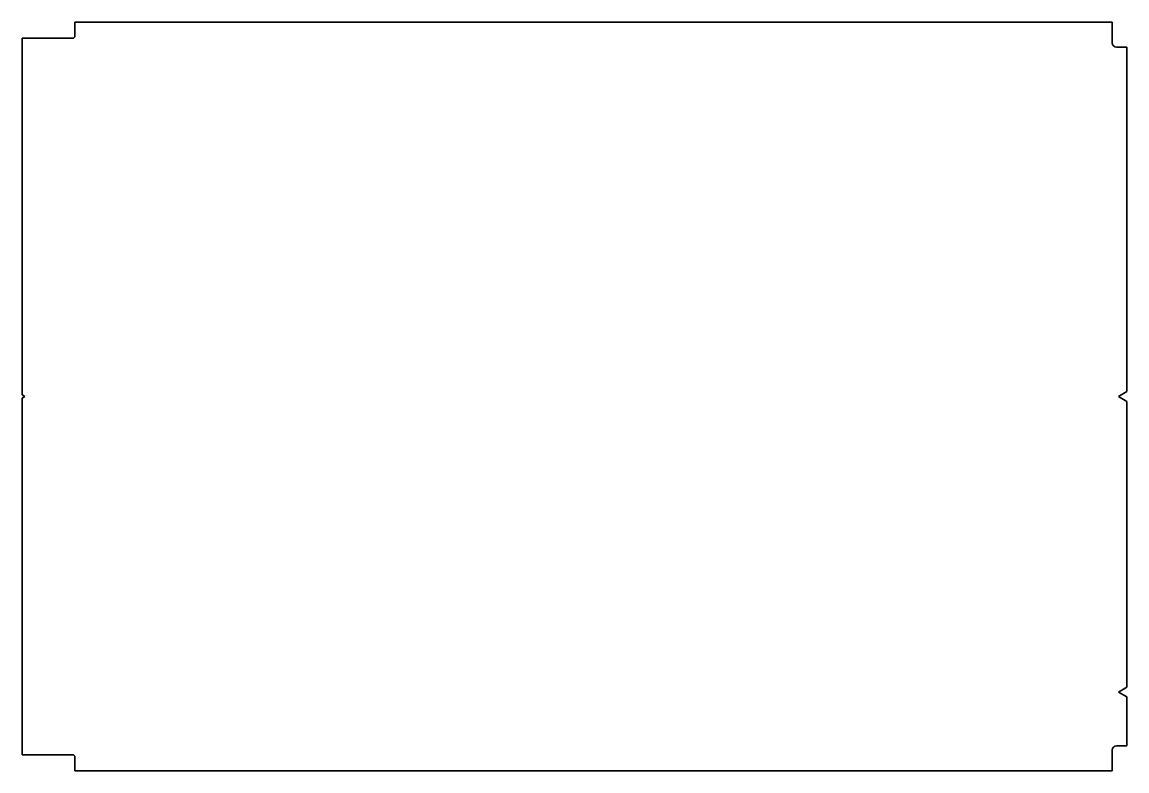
# Model space of a CAD drawing. Extents: x 36 to 1082, y 95 to 805.
import ezdxf

# ---------------------------------------------------------------- set-up
doc = ezdxf.new("R2010")
doc.units = 0

msp = doc.modelspace()

# ---------------------------------------------------------------- linework, layer by layer
at = {"color": 7, "lineweight": 35}
for p, q in [((85.615005, 804.507507), (85.615005, 791.257507)), ((85.615005, 804.507507), (1068.184937, 804.507507)), ((1068.184937, 784.757507), (1068.184937, 804.507507)), ((35.615002, 789.257507), (83.614944, 789.257507)), ((35.615002, 451.200897), (35.615002, 789.257507)), ((1081.984985, 780.757507), (1072.184937, 780.757507)), ((1081.984985, 454.376312), (1081.984985, 780.757507)), ((35.615002, 451.200897), (38.115002, 449.757507)), ((1081.984985, 454.376312), (1073.984985, 449.757507)), ((38.115002, 449.757507), (35.615002, 448.314117)), ((35.615002, 110.257507), (35.615002, 448.314117)), ((1073.984985, 449.757507), (1081.984985, 445.138702)), ((1081.984985, 174.376312), (1081.984985, 445.138702)), ((1073.984985, 169.757507), (1081.984985, 174.376312)), ((1073.984985, 169.757507), (1081.984985, 165.138702)), ((1081.984985, 118.757507), (1081.984985, 165.138702)), ((1081.984985, 118.757507), (1072.184937, 118.757507)), ((35.615002, 110.257507), (83.614944, 110.257507)), ((85.614944, 108.257507), (85.614944, 95.007507)), ((1068.184937, 114.757507), (1068.184937, 95.007507)), ((85.614944, 95.007507), (1068.184937, 95.007507))]:
    msp.add_line(p, q, dxfattribs=at)
for centre, radius, start, end in [((83.614944, 791.257507), 2, 269.999997, 360), ((1072.184937, 784.757507), 4, 180.000009, 269.999997), ((1072.184937, 114.757507), 4, 90.000003, 179.999991), ((83.614944, 108.257507), 2, 0, 90.000003)]:
    msp.add_arc(centre, radius, start, end, dxfattribs=at)

doc.saveas('drawing.dxf')
